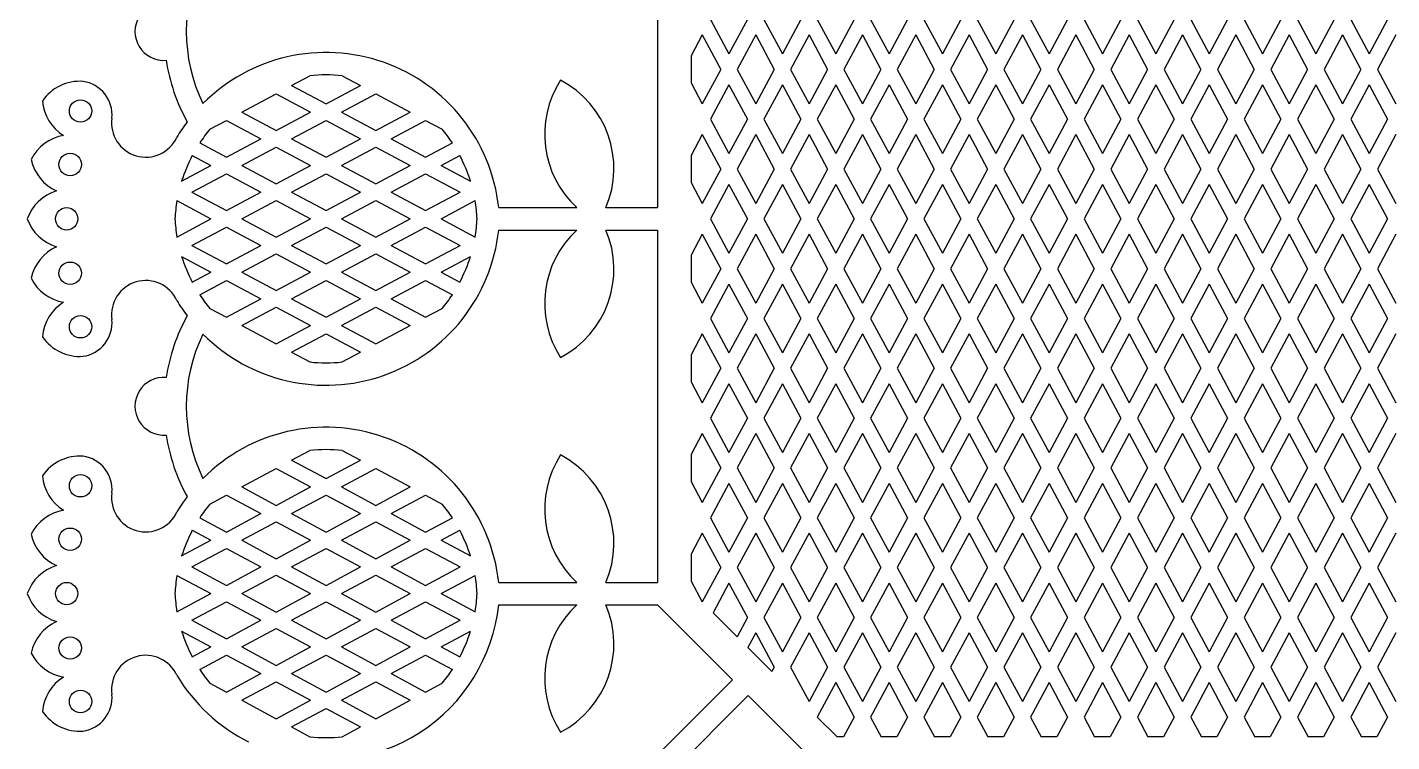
# Model space of a CAD drawing. Extents: x 130 to 830, y -237 to -14.
# Drawn here: x 129.9 to 251.7, y -171.9 to -108.1 of the extents above; entities that cross this region are included whole.
import ezdxf

# ---------------------------------------------------------------- set-up
doc = ezdxf.new("R2010")
doc.units = 0
doc.layers.get('0').update_dxf_attribs({"linetype": 'CONTINUOUS'})

msp = doc.modelspace()

# ---------------------------------------------------------------- linework, layer by layer
for p, q in [((186.13158, -92.775547), (186.13158, -124.241806)), ((190.872133, -107.44647), (192.516907, -110.518284)), ((194.16168, -107.44647), (192.516907, -110.518284)), ((195.636304, -107.44647), (197.281078, -110.518284)), ((198.925851, -107.44647), (197.281078, -110.518284)), ((200.400475, -107.44647), (202.045249, -110.518284)), ((203.690022, -107.44647), (202.045249, -110.518284)), ((205.164646, -107.44647), (206.80942, -110.518284)), ((208.454193, -107.44647), (206.80942, -110.518284)), ((209.928817, -107.44647), (211.573591, -110.518284)), ((213.218364, -107.44647), (211.573591, -110.518284)), ((214.692988, -107.44647), (216.337762, -110.518284)), ((217.982535, -107.44647), (216.337762, -110.518284)), ((219.457159, -107.44647), (221.101933, -110.518284)), ((222.746706, -107.44647), (221.101933, -110.518284)), ((224.22133, -107.44647), (225.866104, -110.518284)), ((227.510877, -107.44647), (225.866104, -110.518284)), ((228.985501, -107.44647), (230.630275, -110.518284)), ((232.275048, -107.44647), (230.630275, -110.518284)), ((233.749672, -107.44647), (235.394446, -110.518284)), ((237.039219, -107.44647), (235.394446, -110.518284)), ((238.513843, -107.44647), (240.158617, -110.518284)), ((241.80339, -107.44647), (240.158617, -110.518284)), ((243.278014, -107.44647), (244.922788, -110.518284)), ((246.567561, -107.44647), (244.922788, -110.518284)), ((248.042185, -107.44647), (249.686959, -110.518284)), ((251.331732, -107.44647), (249.686959, -110.518284)), ((190.134821, -108.82349), (189.13158, -110.697166)), ((190.134821, -108.82349), (191.779595, -111.895304)), ((194.898992, -108.82349), (193.254219, -111.895304)), ((194.898992, -108.82349), (196.543766, -111.895304)), ((199.663163, -108.82349), (198.01839, -111.895304)), ((199.663163, -108.82349), (201.307937, -111.895304)), ((204.427334, -108.82349), (202.782561, -111.895304)), ((204.427334, -108.82349), (206.072108, -111.895304)), ((209.191505, -108.82349), (207.546732, -111.895304)), ((209.191505, -108.82349), (210.836279, -111.895304)), ((213.955676, -108.82349), (212.310903, -111.895304)), ((213.955676, -108.82349), (215.60045, -111.895304)), ((218.719847, -108.82349), (217.075074, -111.895304)), ((218.719847, -108.82349), (220.364621, -111.895304)), ((223.484018, -108.82349), (221.839245, -111.895304)), ((223.484018, -108.82349), (225.128791, -111.895304)), ((228.248189, -108.82349), (226.603416, -111.895304)), ((228.248189, -108.82349), (229.892962, -111.895304)), ((233.01236, -108.82349), (231.367587, -111.895304)), ((233.01236, -108.82349), (234.657133, -111.895304)), ((237.776531, -108.82349), (236.131758, -111.895304)), ((237.776531, -108.82349), (239.421304, -111.895304)), ((242.540702, -108.82349), (240.895929, -111.895304)), ((242.540702, -108.82349), (244.185475, -111.895304)), ((247.304873, -108.82349), (245.6601, -111.895304)), ((247.304873, -108.82349), (248.949646, -111.895304)), ((252.069044, -108.82349), (250.424271, -111.895304)), ((189.13158, -110.697166), (189.13158, -113.093442)), ((191.779595, -111.895304), (190.134821, -114.967118)), ((193.254219, -111.895304), (194.898992, -114.967118)), ((196.543766, -111.895304), (194.898992, -114.967118)), ((198.01839, -111.895304), (199.663163, -114.967118)), ((201.307937, -111.895304), (199.663163, -114.967118)), ((202.782561, -111.895304), (204.427334, -114.967118)), ((206.072108, -111.895304), (204.427334, -114.967118)), ((207.546732, -111.895304), (209.191505, -114.967118)), ((210.836279, -111.895304), (209.191505, -114.967118)), ((212.310903, -111.895304), (213.955676, -114.967118)), ((215.60045, -111.895304), (213.955676, -114.967118)), ((217.075074, -111.895304), (218.719847, -114.967118)), ((220.364621, -111.895304), (218.719847, -114.967118)), ((221.839245, -111.895304), (223.484018, -114.967118)), ((225.128791, -111.895304), (223.484018, -114.967118)), ((226.603416, -111.895304), (228.248189, -114.967118)), ((229.892962, -111.895304), (228.248189, -114.967118)), ((231.367587, -111.895304), (233.01236, -114.967118)), ((234.657133, -111.895304), (233.01236, -114.967118)), ((236.131758, -111.895304), (237.776531, -114.967118)), ((239.421304, -111.895304), (237.776531, -114.967118)), ((240.895929, -111.895304), (242.540702, -114.967118)), ((244.185475, -111.895304), (242.540702, -114.967118)), ((245.6601, -111.895304), (247.304873, -114.967118)), ((248.949646, -111.895304), (247.304873, -114.967118)), ((250.424271, -111.895304), (252.069044, -114.967118)), ((153.458174, -113.331379), (155.081989, -112.461922)), ((157.977986, -112.461922), (159.601801, -113.331379)), ((189.13158, -113.093442), (190.134821, -114.967118)), ((192.516907, -113.272324), (190.872133, -116.344138)), ((192.516907, -113.272324), (194.16168, -116.344138)), ((197.281078, -113.272324), (195.636304, -116.344138)), ((197.281078, -113.272324), (198.925851, -116.344138)), ((202.045249, -113.272324), (200.400475, -116.344138)), ((202.045249, -113.272324), (203.690022, -116.344138)), ((206.80942, -113.272324), (205.164646, -116.344138)), ((206.80942, -113.272324), (208.454193, -116.344138)), ((211.573591, -113.272324), (209.928817, -116.344138)), ((211.573591, -113.272324), (213.218364, -116.344138)), ((216.337762, -113.272324), (214.692988, -116.344138)), ((216.337762, -113.272324), (217.982535, -116.344138)), ((221.101933, -113.272324), (219.457159, -116.344138)), ((221.101933, -113.272324), (222.746706, -116.344138)), ((225.866104, -113.272324), (224.22133, -116.344138)), ((225.866104, -113.272324), (227.510877, -116.344138)), ((230.630275, -113.272324), (228.985501, -116.344138)), ((230.630275, -113.272324), (232.275048, -116.344138)), ((235.394446, -113.272324), (233.749672, -116.344138)), ((235.394446, -113.272324), (237.039219, -116.344138)), ((240.158617, -113.272324), (238.513843, -116.344138)), ((240.158617, -113.272324), (241.80339, -116.344138)), ((244.922788, -113.272324), (243.278014, -116.344138)), ((244.922788, -113.272324), (246.567561, -116.344138)), ((249.686959, -113.272324), (248.042185, -116.344138)), ((249.686959, -113.272324), (251.331732, -116.344138)), ((149.00934, -115.713464), (152.081154, -114.068691)), ((152.081154, -114.068691), (155.152968, -115.713464)), ((153.458174, -113.331379), (156.529988, -114.976152)), ((156.529988, -114.976152), (159.601801, -113.331379)), ((157.907008, -115.713464), (160.978821, -114.068691)), ((160.978821, -114.068691), (164.050635, -115.713464)), ((149.00934, -115.713464), (152.081154, -117.358237)), ((152.081154, -117.358237), (155.152968, -115.713464)), ((157.907008, -115.713464), (160.978821, -117.358237)), ((160.978821, -117.358237), (164.050635, -115.713464)), ((146.156783, -117.240839), (147.63232, -116.450776)), ((147.63232, -116.450776), (150.704134, -118.09555)), ((153.458174, -118.09555), (156.529988, -116.450776)), ((156.529988, -116.450776), (159.601801, -118.09555)), ((162.355842, -118.09555), (165.427655, -116.450776)), ((165.427655, -116.450776), (166.903193, -117.240839)), ((190.872133, -116.344138), (192.516907, -119.415952)), ((194.16168, -116.344138), (192.516907, -119.415952)), ((195.636304, -116.344138), (197.281078, -119.415952)), ((198.925851, -116.344138), (197.281078, -119.415952)), ((200.400475, -116.344138), (202.045249, -119.415952)), ((203.690022, -116.344138), (202.045249, -119.415952)), ((205.164646, -116.344138), (206.80942, -119.415952)), ((208.454193, -116.344138), (206.80942, -119.415952)), ((209.928817, -116.344138), (211.573591, -119.415952)), ((213.218364, -116.344138), (211.573591, -119.415952)), ((214.692988, -116.344138), (216.337762, -119.415952)), ((217.982535, -116.344138), (216.337762, -119.415952)), ((219.457159, -116.344138), (221.101933, -119.415952)), ((222.746706, -116.344138), (221.101933, -119.415952)), ((224.22133, -116.344138), (225.866104, -119.415952)), ((227.510877, -116.344138), (225.866104, -119.415952)), ((228.985501, -116.344138), (230.630275, -119.415952)), ((232.275048, -116.344138), (230.630275, -119.415952)), ((233.749672, -116.344138), (235.394446, -119.415952)), ((237.039219, -116.344138), (235.394446, -119.415952)), ((238.513843, -116.344138), (240.158617, -119.415952)), ((241.80339, -116.344138), (240.158617, -119.415952)), ((243.278014, -116.344138), (244.922788, -119.415952)), ((246.567561, -116.344138), (244.922788, -119.415952)), ((248.042185, -116.344138), (249.686959, -119.415952)), ((251.331732, -116.344138), (249.686959, -119.415952)), ((147.63232, -119.740323), (150.704134, -118.09555)), ((153.458174, -118.09555), (156.529988, -119.740323)), ((156.529988, -119.740323), (159.601801, -118.09555)), ((162.355842, -118.09555), (165.427655, -119.740323)), ((190.134821, -117.721158), (189.13158, -119.594834)), ((190.134821, -117.721158), (191.779595, -120.792972)), ((194.898992, -117.721158), (193.254219, -120.792972)), ((194.898992, -117.721158), (196.543766, -120.792972)), ((199.663163, -117.721158), (198.01839, -120.792972)), ((199.663163, -117.721158), (201.307937, -120.792972)), ((204.427334, -117.721158), (202.782561, -120.792972)), ((204.427334, -117.721158), (206.072108, -120.792972)), ((209.191505, -117.721158), (207.546732, -120.792972)), ((209.191505, -117.721158), (210.836279, -120.792972)), ((213.955676, -117.721158), (212.310903, -120.792972)), ((213.955676, -117.721158), (215.60045, -120.792972)), ((218.719847, -117.721158), (217.075074, -120.792972)), ((218.719847, -117.721158), (220.364621, -120.792972)), ((223.484018, -117.721158), (221.839245, -120.792972)), ((223.484018, -117.721158), (225.128791, -120.792972)), ((228.248189, -117.721158), (226.603416, -120.792972)), ((228.248189, -117.721158), (229.892962, -120.792972)), ((233.01236, -117.721158), (231.367587, -120.792972)), ((233.01236, -117.721158), (234.657133, -120.792972)), ((237.776531, -117.721158), (236.131758, -120.792972)), ((237.776531, -117.721158), (239.421304, -120.792972)), ((242.540702, -117.721158), (240.895929, -120.792972)), ((242.540702, -117.721158), (244.185475, -120.792972)), ((247.304873, -117.721158), (245.6601, -120.792972)), ((247.304873, -117.721158), (248.949646, -120.792972)), ((252.069044, -117.721158), (250.424271, -120.792972)), ((145.248721, -118.464048), (147.63232, -119.740323)), ((149.00934, -120.477635), (152.081154, -118.832862)), ((152.081154, -118.832862), (155.152968, -120.477635)), ((157.907008, -120.477635), (160.978821, -118.832862)), ((160.978821, -118.832862), (164.050635, -120.477635)), ((165.427655, -119.740323), (167.811254, -118.464048)), ((143.632342, -121.882073), (146.2553, -120.477635)), ((144.586477, -119.58408), (146.2553, -120.477635)), ((149.00934, -120.477635), (152.081154, -122.122408)), ((152.081154, -122.122408), (155.152968, -120.477635)), ((157.907008, -120.477635), (160.978821, -122.122408)), ((160.978821, -122.122408), (164.050635, -120.477635)), ((166.804675, -120.477635), (168.473498, -119.58408)), ((166.804675, -120.477635), (169.427633, -121.882073)), ((189.13158, -119.594834), (189.13158, -121.99111)), ((144.560506, -122.859721), (147.63232, -121.214947)), ((147.63232, -121.214947), (150.704134, -122.859721)), ((153.458174, -122.859721), (156.529988, -121.214947)), ((156.529988, -121.214947), (159.601801, -122.859721)), ((162.355842, -122.859721), (165.427655, -121.214947)), ((165.427655, -121.214947), (168.499469, -122.859721)), ((191.779595, -120.792972), (190.134821, -123.864786)), ((193.254219, -120.792972), (194.898992, -123.864786)), ((196.543766, -120.792972), (194.898992, -123.864786)), ((198.01839, -120.792972), (199.663163, -123.864786)), ((201.307937, -120.792972), (199.663163, -123.864786)), ((202.782561, -120.792972), (204.427334, -123.864786)), ((206.072108, -120.792972), (204.427334, -123.864786)), ((207.546732, -120.792972), (209.191505, -123.864786)), ((210.836279, -120.792972), (209.191505, -123.864786)), ((212.310903, -120.792972), (213.955676, -123.864786)), ((215.60045, -120.792972), (213.955676, -123.864786)), ((217.075074, -120.792972), (218.719847, -123.864786)), ((220.364621, -120.792972), (218.719847, -123.864786)), ((221.839245, -120.792972), (223.484018, -123.864786)), ((225.128791, -120.792972), (223.484018, -123.864786)), ((226.603416, -120.792972), (228.248189, -123.864786)), ((229.892962, -120.792972), (228.248189, -123.864786)), ((231.367587, -120.792972), (233.01236, -123.864786)), ((234.657133, -120.792972), (233.01236, -123.864786)), ((236.131758, -120.792972), (237.776531, -123.864786)), ((239.421304, -120.792972), (237.776531, -123.864786)), ((240.895929, -120.792972), (242.540702, -123.864786)), ((244.185475, -120.792972), (242.540702, -123.864786)), ((245.6601, -120.792972), (247.304873, -123.864786)), ((248.949646, -120.792972), (247.304873, -123.864786)), ((250.424271, -120.792972), (252.069044, -123.864786)), ((144.560506, -122.859721), (147.63232, -124.504494)), ((147.63232, -124.504494), (150.704134, -122.859721)), ((153.458174, -122.859721), (156.529988, -124.504494)), ((156.529988, -124.504494), (159.601801, -122.859721)), ((162.355842, -122.859721), (165.427655, -124.504494)), ((165.427655, -124.504494), (168.499469, -122.859721)), ((189.13158, -121.99111), (190.134821, -123.864786)), ((192.516907, -122.169992), (190.872133, -125.241806)), ((192.516907, -122.169992), (194.16168, -125.241806)), ((197.281078, -122.169992), (195.636304, -125.241806)), ((197.281078, -122.169992), (198.925851, -125.241806)), ((202.045249, -122.169992), (200.400475, -125.241806)), ((202.045249, -122.169992), (203.690022, -125.241806)), ((206.80942, -122.169992), (205.164646, -125.241806)), ((206.80942, -122.169992), (208.454193, -125.241806)), ((211.573591, -122.169992), (209.928817, -125.241806)), ((211.573591, -122.169992), (213.218364, -125.241806)), ((216.337762, -122.169992), (214.692988, -125.241806)), ((216.337762, -122.169992), (217.982535, -125.241806)), ((221.101933, -122.169992), (219.457159, -125.241806)), ((221.101933, -122.169992), (222.746706, -125.241806)), ((225.866104, -122.169992), (224.22133, -125.241806)), ((225.866104, -122.169992), (227.510877, -125.241806)), ((230.630275, -122.169992), (228.985501, -125.241806)), ((230.630275, -122.169992), (232.275048, -125.241806)), ((235.394446, -122.169992), (233.749672, -125.241806)), ((235.394446, -122.169992), (237.039219, -125.241806)), ((240.158617, -122.169992), (238.513843, -125.241806)), ((240.158617, -122.169992), (241.80339, -125.241806)), ((244.922788, -122.169992), (243.278014, -125.241806)), ((244.922788, -122.169992), (246.567561, -125.241806)), ((249.686959, -122.169992), (248.042185, -125.241806)), ((249.686959, -122.169992), (251.331732, -125.241806)), ((143.216935, -123.614943), (146.2553, -125.241806)), ((149.00934, -125.241806), (152.081154, -123.597033)), ((152.081154, -123.597033), (155.152968, -125.241806)), ((157.907008, -125.241806), (160.978821, -123.597033)), ((160.978821, -123.597033), (164.050635, -125.241806)), ((166.804675, -125.241806), (169.84304, -123.614943)), ((171.948196, -124.241806), (178.921825, -124.241806)), ((181.52603, -124.241806), (186.13158, -124.241806)), ((143.216935, -126.868669), (146.2553, -125.241806)), ((149.00934, -125.241806), (152.081154, -126.886579)), ((152.081154, -126.886579), (155.152968, -125.241806)), ((157.907008, -125.241806), (160.978821, -126.886579)), ((160.978821, -126.886579), (164.050635, -125.241806)), ((166.804675, -125.241806), (169.84304, -126.868669)), ((190.872133, -125.241806), (192.516907, -128.31362)), ((194.16168, -125.241806), (192.516907, -128.31362)), ((195.636304, -125.241806), (197.281078, -128.31362)), ((198.925851, -125.241806), (197.281078, -128.31362)), ((200.400475, -125.241806), (202.045249, -128.31362)), ((203.690022, -125.241806), (202.045249, -128.31362)), ((205.164646, -125.241806), (206.80942, -128.31362)), ((208.454193, -125.241806), (206.80942, -128.31362)), ((209.928817, -125.241806), (211.573591, -128.31362)), ((213.218364, -125.241806), (211.573591, -128.31362)), ((214.692988, -125.241806), (216.337762, -128.31362)), ((217.982535, -125.241806), (216.337762, -128.31362)), ((219.457159, -125.241806), (221.101933, -128.31362)), ((222.746706, -125.241806), (221.101933, -128.31362)), ((224.22133, -125.241806), (225.866104, -128.31362)), ((227.510877, -125.241806), (225.866104, -128.31362)), ((228.985501, -125.241806), (230.630275, -128.31362)), ((232.275048, -125.241806), (230.630275, -128.31362)), ((233.749672, -125.241806), (235.394446, -128.31362)), ((237.039219, -125.241806), (235.394446, -128.31362)), ((238.513843, -125.241806), (240.158617, -128.31362)), ((241.80339, -125.241806), (240.158617, -128.31362)), ((243.278014, -125.241806), (244.922788, -128.31362)), ((246.567561, -125.241806), (244.922788, -128.31362)), ((248.042185, -125.241806), (249.686959, -128.31362)), ((251.331732, -125.241806), (249.686959, -128.31362)), ((144.560506, -127.623892), (147.63232, -125.979118)), ((147.63232, -125.979118), (150.704134, -127.623892)), ((153.458174, -127.623892), (156.529988, -125.979118)), ((156.529988, -125.979118), (159.601801, -127.623892)), ((162.355842, -127.623892), (165.427655, -125.979118)), ((165.427655, -125.979118), (168.499469, -127.623892)), ((171.948196, -126.241806), (178.921825, -126.241806)), ((181.52603, -126.241806), (186.13158, -126.241806)), ((186.13158, -126.241806), (186.13158, -157.708066)), ((190.134821, -126.618826), (189.13158, -128.492502)), ((190.134821, -126.618826), (191.779595, -129.69064)), ((194.898992, -126.618826), (193.254219, -129.69064)), ((194.898992, -126.618826), (196.543766, -129.69064)), ((199.663163, -126.618826), (198.01839, -129.69064)), ((199.663163, -126.618826), (201.307937, -129.69064)), ((204.427334, -126.618826), (202.782561, -129.69064)), ((204.427334, -126.618826), (206.072108, -129.69064)), ((209.191505, -126.618826), (207.546732, -129.69064)), ((209.191505, -126.618826), (210.836279, -129.69064)), ((213.955676, -126.618826), (212.310903, -129.69064)), ((213.955676, -126.618826), (215.60045, -129.69064)), ((218.719847, -126.618826), (217.075074, -129.69064)), ((218.719847, -126.618826), (220.364621, -129.69064)), ((223.484018, -126.618826), (221.839245, -129.69064)), ((223.484018, -126.618826), (225.128791, -129.69064)), ((228.248189, -126.618826), (226.603416, -129.69064)), ((228.248189, -126.618826), (229.892962, -129.69064)), ((233.01236, -126.618826), (231.367587, -129.69064)), ((233.01236, -126.618826), (234.657133, -129.69064)), ((237.776531, -126.618826), (236.131758, -129.69064)), ((237.776531, -126.618826), (239.421304, -129.69064)), ((242.540702, -126.618826), (240.895929, -129.69064)), ((242.540702, -126.618826), (244.185475, -129.69064)), ((247.304873, -126.618826), (245.6601, -129.69064)), ((247.304873, -126.618826), (248.949646, -129.69064)), ((252.069044, -126.618826), (250.424271, -129.69064)), ((144.560506, -127.623892), (147.63232, -129.268665)), ((147.63232, -129.268665), (150.704134, -127.623892)), ((153.458174, -127.623892), (156.529988, -129.268665)), ((156.529988, -129.268665), (159.601801, -127.623892)), ((162.355842, -127.623892), (165.427655, -129.268665)), ((165.427655, -129.268665), (168.499469, -127.623892)), ((143.632342, -128.60154), (146.2553, -130.005977)), ((149.00934, -130.005977), (152.081154, -128.361204)), ((152.081154, -128.361204), (155.152968, -130.005977)), ((157.907008, -130.005977), (160.978821, -128.361204)), ((160.978821, -128.361204), (164.050635, -130.005977)), ((166.804675, -130.005977), (169.427633, -128.60154)), ((189.13158, -128.492502), (189.13158, -130.888778)), ((144.586477, -130.899532), (146.2553, -130.005977)), ((149.00934, -130.005977), (152.081154, -131.65075)), ((152.081154, -131.65075), (155.152968, -130.005977)), ((157.907008, -130.005977), (160.978821, -131.65075)), ((160.978821, -131.65075), (164.050635, -130.005977)), ((166.804675, -130.005977), (168.473498, -130.899532)), ((191.779595, -129.69064), (190.134821, -132.762454)), ((193.254219, -129.69064), (194.898992, -132.762454)), ((196.543766, -129.69064), (194.898992, -132.762454)), ((198.01839, -129.69064), (199.663163, -132.762454)), ((201.307937, -129.69064), (199.663163, -132.762454)), ((202.782561, -129.69064), (204.427334, -132.762454)), ((206.072108, -129.69064), (204.427334, -132.762454)), ((207.546732, -129.69064), (209.191505, -132.762454)), ((210.836279, -129.69064), (209.191505, -132.762454)), ((212.310903, -129.69064), (213.955676, -132.762454)), ((215.60045, -129.69064), (213.955676, -132.762454)), ((217.075074, -129.69064), (218.719847, -132.762454)), ((220.364621, -129.69064), (218.719847, -132.762454)), ((221.839245, -129.69064), (223.484018, -132.762454)), ((225.128791, -129.69064), (223.484018, -132.762454)), ((226.603416, -129.69064), (228.248189, -132.762454)), ((229.892962, -129.69064), (228.248189, -132.762454)), ((231.367587, -129.69064), (233.01236, -132.762454)), ((234.657133, -129.69064), (233.01236, -132.762454)), ((236.131758, -129.69064), (237.776531, -132.762454)), ((239.421304, -129.69064), (237.776531, -132.762454)), ((240.895929, -129.69064), (242.540702, -132.762454)), ((244.185475, -129.69064), (242.540702, -132.762454)), ((245.6601, -129.69064), (247.304873, -132.762454)), ((248.949646, -129.69064), (247.304873, -132.762454)), ((250.424271, -129.69064), (252.069044, -132.762454)), ((145.248721, -132.019564), (147.63232, -130.743289)), ((147.63232, -130.743289), (150.704134, -132.388063)), ((153.458174, -132.388063), (156.529988, -130.743289)), ((156.529988, -130.743289), (159.601801, -132.388063)), ((162.355842, -132.388063), (165.427655, -130.743289)), ((165.427655, -130.743289), (167.811254, -132.019564)), ((189.13158, -130.888778), (190.134821, -132.762454)), ((192.516907, -131.06766), (190.872133, -134.139474)), ((192.516907, -131.06766), (194.16168, -134.139474)), ((197.281078, -131.06766), (195.636304, -134.139474)), ((197.281078, -131.06766), (198.925851, -134.139474)), ((202.045249, -131.06766), (200.400475, -134.139474)), ((202.045249, -131.06766), (203.690022, -134.139474)), ((206.80942, -131.06766), (205.164646, -134.139474)), ((206.80942, -131.06766), (208.454193, -134.139474)), ((211.573591, -131.06766), (209.928817, -134.139474)), ((211.573591, -131.06766), (213.218364, -134.139474)), ((216.337762, -131.06766), (214.692988, -134.139474)), ((216.337762, -131.06766), (217.982535, -134.139474)), ((221.101933, -131.06766), (219.457159, -134.139474)), ((221.101933, -131.06766), (222.746706, -134.139474)), ((225.866104, -131.06766), (224.22133, -134.139474)), ((225.866104, -131.06766), (227.510877, -134.139474)), ((230.630275, -131.06766), (228.985501, -134.139474)), ((230.630275, -131.06766), (232.275048, -134.139474)), ((235.394446, -131.06766), (233.749672, -134.139474)), ((235.394446, -131.06766), (237.039219, -134.139474)), ((240.158617, -131.06766), (238.513843, -134.139474)), ((240.158617, -131.06766), (241.80339, -134.139474)), ((244.922788, -131.06766), (243.278014, -134.139474)), ((244.922788, -131.06766), (246.567561, -134.139474)), ((249.686959, -131.06766), (248.042185, -134.139474)), ((249.686959, -131.06766), (251.331732, -134.139474)), ((147.63232, -134.032836), (150.704134, -132.388063)), ((153.458174, -132.388063), (156.529988, -134.032836)), ((156.529988, -134.032836), (159.601801, -132.388063)), ((162.355842, -132.388063), (165.427655, -134.032836)), ((146.156783, -133.242774), (147.63232, -134.032836)), ((149.00934, -134.770148), (152.081154, -133.125375)), ((152.081154, -133.125375), (155.152968, -134.770148)), ((157.907008, -134.770148), (160.978821, -133.125375)), ((160.978821, -133.125375), (164.050635, -134.770148)), ((165.427655, -134.032836), (166.903193, -133.242774)), ((149.00934, -134.770148), (152.081154, -136.414921)), ((152.081154, -136.414921), (155.152968, -134.770148)), ((157.907008, -134.770148), (160.978821, -136.414921)), ((160.978821, -136.414921), (164.050635, -134.770148)), ((190.872133, -134.139474), (192.516907, -137.211288)), ((194.16168, -134.139474), (192.516907, -137.211288)), ((195.636304, -134.139474), (197.281078, -137.211288)), ((198.925851, -134.139474), (197.281078, -137.211288)), ((200.400475, -134.139474), (202.045249, -137.211288)), ((203.690022, -134.139474), (202.045249, -137.211288)), ((205.164646, -134.139474), (206.80942, -137.211288)), ((208.454193, -134.139474), (206.80942, -137.211288)), ((209.928817, -134.139474), (211.573591, -137.211288)), ((213.218364, -134.139474), (211.573591, -137.211288)), ((214.692988, -134.139474), (216.337762, -137.211288)), ((217.982535, -134.139474), (216.337762, -137.211288)), ((219.457159, -134.139474), (221.101933, -137.211288)), ((222.746706, -134.139474), (221.101933, -137.211288)), ((224.22133, -134.139474), (225.866104, -137.211288)), ((227.510877, -134.139474), (225.866104, -137.211288)), ((228.985501, -134.139474), (230.630275, -137.211288)), ((232.275048, -134.139474), (230.630275, -137.211288)), ((233.749672, -134.139474), (235.394446, -137.211288)), ((237.039219, -134.139474), (235.394446, -137.211288)), ((238.513843, -134.139474), (240.158617, -137.211288)), ((241.80339, -134.139474), (240.158617, -137.211288)), ((243.278014, -134.139474), (244.922788, -137.211288)), ((246.567561, -134.139474), (244.922788, -137.211288)), ((248.042185, -134.139474), (249.686959, -137.211288)), ((251.331732, -134.139474), (249.686959, -137.211288)), ((153.458174, -137.152234), (156.529988, -135.50746)), ((156.529988, -135.50746), (159.601801, -137.152234)), ((190.134821, -135.516494), (189.13158, -137.39017)), ((190.134821, -135.516494), (191.779595, -138.588308)), ((194.898992, -135.516494), (193.254219, -138.588308)), ((194.898992, -135.516494), (196.543766, -138.588308)), ((199.663163, -135.516494), (198.01839, -138.588308)), ((199.663163, -135.516494), (201.307937, -138.588308)), ((204.427334, -135.516494), (202.782561, -138.588308)), ((204.427334, -135.516494), (206.072108, -138.588308)), ((209.191505, -135.516494), (207.546732, -138.588308)), ((209.191505, -135.516494), (210.836279, -138.588308)), ((213.955676, -135.516494), (212.310903, -138.588308)), ((213.955676, -135.516494), (215.60045, -138.588308)), ((218.719847, -135.516494), (217.075074, -138.588308)), ((218.719847, -135.516494), (220.364621, -138.588308)), ((223.484018, -135.516494), (221.839245, -138.588308)), ((223.484018, -135.516494), (225.128791, -138.588308)), ((228.248189, -135.516494), (226.603416, -138.588308)), ((228.248189, -135.516494), (229.892962, -138.588308)), ((233.01236, -135.516494), (231.367587, -138.588308)), ((233.01236, -135.516494), (234.657133, -138.588308)), ((237.776531, -135.516494), (236.131758, -138.588308)), ((237.776531, -135.516494), (239.421304, -138.588308)), ((242.540702, -135.516494), (240.895929, -138.588308)), ((242.540702, -135.516494), (244.185475, -138.588308)), ((247.304873, -135.516494), (245.6601, -138.588308)), ((247.304873, -135.516494), (248.949646, -138.588308)), ((252.069044, -135.516494), (250.424271, -138.588308)), ((153.458174, -137.152234), (155.081989, -138.02169)), ((157.977986, -138.02169), (159.601801, -137.152234)), ((189.13158, -137.39017), (189.13158, -139.786446)), ((191.779595, -138.588308), (190.134821, -141.660122)), ((193.254219, -138.588308), (194.898992, -141.660122)), ((196.543766, -138.588308), (194.898992, -141.660122)), ((198.01839, -138.588308), (199.663163, -141.660122)), ((201.307937, -138.588308), (199.663163, -141.660122)), ((202.782561, -138.588308), (204.427334, -141.660122)), ((206.072108, -138.588308), (204.427334, -141.660122)), ((207.546732, -138.588308), (209.191505, -141.660122)), ((210.836279, -138.588308), (209.191505, -141.660122)), ((212.310903, -138.588308), (213.955676, -141.660122)), ((215.60045, -138.588308), (213.955676, -141.660122)), ((217.075074, -138.588308), (218.719847, -141.660122)), ((220.364621, -138.588308), (218.719847, -141.660122)), ((221.839245, -138.588308), (223.484018, -141.660122)), ((225.128791, -138.588308), (223.484018, -141.660122)), ((226.603416, -138.588308), (228.248189, -141.660122)), ((229.892962, -138.588308), (228.248189, -141.660122)), ((231.367587, -138.588308), (233.01236, -141.660122)), ((234.657133, -138.588308), (233.01236, -141.660122)), ((236.131758, -138.588308), (237.776531, -141.660122)), ((239.421304, -138.588308), (237.776531, -141.660122)), ((240.895929, -138.588308), (242.540702, -141.660122)), ((244.185475, -138.588308), (242.540702, -141.660122)), ((245.6601, -138.588308), (247.304873, -141.660122)), ((248.949646, -138.588308), (247.304873, -141.660122)), ((250.424271, -138.588308), (252.069044, -141.660122)), ((189.13158, -139.786446), (190.134821, -141.660122)), ((192.516907, -139.965328), (190.872133, -143.037142)), ((192.516907, -139.965328), (194.16168, -143.037142)), ((197.281078, -139.965328), (195.636304, -143.037142)), ((197.281078, -139.965328), (198.925851, -143.037142)), ((202.045249, -139.965328), (200.400475, -143.037142)), ((202.045249, -139.965328), (203.690022, -143.037142)), ((206.80942, -139.965328), (205.164646, -143.037142)), ((206.80942, -139.965328), (208.454193, -143.037142)), ((211.573591, -139.965328), (209.928817, -143.037142)), ((211.573591, -139.965328), (213.218364, -143.037142)), ((216.337762, -139.965328), (214.692988, -143.037142)), ((216.337762, -139.965328), (217.982535, -143.037142)), ((221.101933, -139.965328), (219.457159, -143.037142)), ((221.101933, -139.965328), (222.746706, -143.037142)), ((225.866104, -139.965328), (224.22133, -143.037142)), ((225.866104, -139.965328), (227.510877, -143.037142)), ((230.630275, -139.965328), (228.985501, -143.037142)), ((230.630275, -139.965328), (232.275048, -143.037142)), ((235.394446, -139.965328), (233.749672, -143.037142)), ((235.394446, -139.965328), (237.039219, -143.037142)), ((240.158617, -139.965328), (238.513843, -143.037142)), ((240.158617, -139.965328), (241.80339, -143.037142)), ((244.922788, -139.965328), (243.278014, -143.037142)), ((244.922788, -139.965328), (246.567561, -143.037142)), ((249.686959, -139.965328), (248.042185, -143.037142)), ((249.686959, -139.965328), (251.331732, -143.037142)), ((190.872133, -143.037142), (192.516907, -146.108956)), ((194.16168, -143.037142), (192.516907, -146.108956)), ((195.636304, -143.037142), (197.281078, -146.108956)), ((198.925851, -143.037142), (197.281078, -146.108956)), ((200.400475, -143.037142), (202.045249, -146.108956)), ((203.690022, -143.037142), (202.045249, -146.108956)), ((205.164646, -143.037142), (206.80942, -146.108956)), ((208.454193, -143.037142), (206.80942, -146.108956)), ((209.928817, -143.037142), (211.573591, -146.108956)), ((213.218364, -143.037142), (211.573591, -146.108956)), ((214.692988, -143.037142), (216.337762, -146.108956)), ((217.982535, -143.037142), (216.337762, -146.108956)), ((219.457159, -143.037142), (221.101933, -146.108956)), ((222.746706, -143.037142), (221.101933, -146.108956)), ((224.22133, -143.037142), (225.866104, -146.108956)), ((227.510877, -143.037142), (225.866104, -146.108956)), ((228.985501, -143.037142), (230.630275, -146.108956)), ((232.275048, -143.037142), (230.630275, -146.108956)), ((233.749672, -143.037142), (235.394446, -146.108956)), ((237.039219, -143.037142), (235.394446, -146.108956)), ((238.513843, -143.037142), (240.158617, -146.108956)), ((241.80339, -143.037142), (240.158617, -146.108956)), ((243.278014, -143.037142), (244.922788, -146.108956)), ((246.567561, -143.037142), (244.922788, -146.108956)), ((248.042185, -143.037142), (249.686959, -146.108956)), ((251.331732, -143.037142), (249.686959, -146.108956)), ((190.134821, -144.414162), (189.13158, -146.287838)), ((190.134821, -144.414162), (191.779595, -147.485976)), ((194.898992, -144.414162), (193.254219, -147.485976)), ((194.898992, -144.414162), (196.543766, -147.485976)), ((199.663163, -144.414162), (198.01839, -147.485976)), ((199.663163, -144.414162), (201.307937, -147.485976)), ((204.427334, -144.414162), (202.782561, -147.485976)), ((204.427334, -144.414162), (206.072108, -147.485976)), ((209.191505, -144.414162), (207.546732, -147.485976)), ((209.191505, -144.414162), (210.836279, -147.485976)), ((213.955676, -144.414162), (212.310903, -147.485976)), ((213.955676, -144.414162), (215.60045, -147.485976)), ((218.719847, -144.414162), (217.075074, -147.485976)), ((218.719847, -144.414162), (220.364621, -147.485976)), ((223.484018, -144.414162), (221.839245, -147.485976)), ((223.484018, -144.414162), (225.128791, -147.485976)), ((228.248189, -144.414162), (226.603416, -147.485976)), ((228.248189, -144.414162), (229.892962, -147.485976)), ((233.01236, -144.414162), (231.367587, -147.485976)), ((233.01236, -144.414162), (234.657133, -147.485976)), ((237.776531, -144.414162), (236.131758, -147.485976)), ((237.776531, -144.414162), (239.421304, -147.485976)), ((242.540702, -144.414162), (240.895929, -147.485976)), ((242.540702, -144.414162), (244.185475, -147.485976)), ((247.304873, -144.414162), (245.6601, -147.485976)), ((247.304873, -144.414162), (248.949646, -147.485976)), ((252.069044, -144.414162), (250.424271, -147.485976)), ((153.458174, -146.797638), (155.081989, -145.928182)), ((157.977986, -145.928182), (159.601801, -146.797638)), ((153.458174, -146.797638), (156.529988, -148.442411)), ((156.529988, -148.442411), (159.601801, -146.797638)), ((189.13158, -146.287838), (189.13158, -148.684114)), ((149.00934, -149.179724), (152.081154, -147.53495)), ((152.081154, -147.53495), (155.152968, -149.179724)), ((157.907008, -149.179724), (160.978821, -147.53495)), ((160.978821, -147.53495), (164.050635, -149.179724)), ((191.779595, -147.485976), (190.134821, -150.55779)), ((193.254219, -147.485976), (194.898992, -150.55779)), ((196.543766, -147.485976), (194.898992, -150.55779)), ((198.01839, -147.485976), (199.663163, -150.55779)), ((201.307937, -147.485976), (199.663163, -150.55779)), ((202.782561, -147.485976), (204.427334, -150.55779)), ((206.072108, -147.485976), (204.427334, -150.55779)), ((207.546732, -147.485976), (209.191505, -150.55779)), ((210.836279, -147.485976), (209.191505, -150.55779)), ((212.310903, -147.485976), (213.955676, -150.55779)), ((215.60045, -147.485976), (213.955676, -150.55779)), ((217.075074, -147.485976), (218.719847, -150.55779)), ((220.364621, -147.485976), (218.719847, -150.55779)), ((221.839245, -147.485976), (223.484018, -150.55779)), ((225.128791, -147.485976), (223.484018, -150.55779)), ((226.603416, -147.485976), (228.248189, -150.55779)), ((229.892962, -147.485976), (228.248189, -150.55779)), ((231.367587, -147.485976), (233.01236, -150.55779)), ((234.657133, -147.485976), (233.01236, -150.55779)), ((236.131758, -147.485976), (237.776531, -150.55779)), ((239.421304, -147.485976), (237.776531, -150.55779)), ((240.895929, -147.485976), (242.540702, -150.55779)), ((244.185475, -147.485976), (242.540702, -150.55779)), ((245.6601, -147.485976), (247.304873, -150.55779)), ((248.949646, -147.485976), (247.304873, -150.55779)), ((250.424271, -147.485976), (252.069044, -150.55779)), ((149.00934, -149.179724), (152.081154, -150.824497)), ((152.081154, -150.824497), (155.152968, -149.179724)), ((157.907008, -149.179724), (160.978821, -150.824497)), ((160.978821, -150.824497), (164.050635, -149.179724)), ((189.13158, -148.684114), (190.134821, -150.55779)), ((192.516907, -148.862996), (190.872133, -151.93481)), ((192.516907, -148.862996), (194.16168, -151.93481)), ((197.281078, -148.862996), (195.636304, -151.93481)), ((197.281078, -148.862996), (198.925851, -151.93481)), ((202.045249, -148.862996), (200.400475, -151.93481)), ((202.045249, -148.862996), (203.690022, -151.93481)), ((206.80942, -148.862996), (205.164646, -151.93481)), ((206.80942, -148.862996), (208.454193, -151.93481)), ((211.573591, -148.862996), (209.928817, -151.93481)), ((211.573591, -148.862996), (213.218364, -151.93481)), ((216.337762, -148.862996), (214.692988, -151.93481)), ((216.337762, -148.862996), (217.982535, -151.93481)), ((221.101933, -148.862996), (219.457159, -151.93481)), ((221.101933, -148.862996), (222.746706, -151.93481)), ((225.866104, -148.862996), (224.22133, -151.93481)), ((225.866104, -148.862996), (227.510877, -151.93481)), ((230.630275, -148.862996), (228.985501, -151.93481)), ((230.630275, -148.862996), (232.275048, -151.93481)), ((235.394446, -148.862996), (233.749672, -151.93481)), ((235.394446, -148.862996), (237.039219, -151.93481)), ((240.158617, -148.862996), (238.513843, -151.93481)), ((240.158617, -148.862996), (241.80339, -151.93481)), ((244.922788, -148.862996), (243.278014, -151.93481)), ((244.922788, -148.862996), (246.567561, -151.93481)), ((249.686959, -148.862996), (248.042185, -151.93481)), ((249.686959, -148.862996), (251.331732, -151.93481)), ((146.156783, -150.707098), (147.63232, -149.917036)), ((147.63232, -149.917036), (150.704134, -151.561809)), ((153.458174, -151.561809), (156.529988, -149.917036)), ((156.529988, -149.917036), (159.601801, -151.561809)), ((162.355842, -151.561809), (165.427655, -149.917036)), ((165.427655, -149.917036), (166.903193, -150.707098)), ((145.248721, -151.930307), (147.63232, -153.206582)), ((147.63232, -153.206582), (150.704134, -151.561809)), ((149.00934, -153.943895), (152.081154, -152.299121)), ((152.081154, -152.299121), (155.152968, -153.943895)), ((153.458174, -151.561809), (156.529988, -153.206582)), ((156.529988, -153.206582), (159.601801, -151.561809)), ((157.907008, -153.943895), (160.978821, -152.299121)), ((160.978821, -152.299121), (164.050635, -153.943895)), ((162.355842, -151.561809), (165.427655, -153.206582)), ((165.427655, -153.206582), (167.811254, -151.930307)), ((190.872133, -151.93481), (192.516907, -155.006624)), ((194.16168, -151.93481), (192.516907, -155.006624)), ((195.636304, -151.93481), (197.281078, -155.006624)), ((198.925851, -151.93481), (197.281078, -155.006624)), ((200.400475, -151.93481), (202.045249, -155.006624)), ((203.690022, -151.93481), (202.045249, -155.006624)), ((205.164646, -151.93481), (206.80942, -155.006624)), ((208.454193, -151.93481), (206.80942, -155.006624)), ((209.928817, -151.93481), (211.573591, -155.006624)), ((213.218364, -151.93481), (211.573591, -155.006624)), ((214.692988, -151.93481), (216.337762, -155.006624)), ((217.982535, -151.93481), (216.337762, -155.006624)), ((219.457159, -151.93481), (221.101933, -155.006624)), ((222.746706, -151.93481), (221.101933, -155.006624)), ((224.22133, -151.93481), (225.866104, -155.006624)), ((227.510877, -151.93481), (225.866104, -155.006624)), ((228.985501, -151.93481), (230.630275, -155.006624)), ((232.275048, -151.93481), (230.630275, -155.006624)), ((233.749672, -151.93481), (235.394446, -155.006624)), ((237.039219, -151.93481), (235.394446, -155.006624)), ((238.513843, -151.93481), (240.158617, -155.006624)), ((241.80339, -151.93481), (240.158617, -155.006624)), ((243.278014, -151.93481), (244.922788, -155.006624)), ((246.567561, -151.93481), (244.922788, -155.006624)), ((248.042185, -151.93481), (249.686959, -155.006624)), ((251.331732, -151.93481), (249.686959, -155.006624)), ((144.586477, -153.05034), (146.2553, -153.943895)), ((166.804675, -153.943895), (168.473498, -153.05034)), ((190.134821, -153.31183), (189.13158, -155.185506)), ((190.134821, -153.31183), (191.779595, -156.383644)), ((194.898992, -153.31183), (193.254219, -156.383644)), ((194.898992, -153.31183), (196.543766, -156.383644)), ((199.663163, -153.31183), (198.01839, -156.383644)), ((199.663163, -153.31183), (201.307937, -156.383644)), ((204.427334, -153.31183), (202.782561, -156.383644)), ((204.427334, -153.31183), (206.072108, -156.383644)), ((209.191505, -153.31183), (207.546732, -156.383644)), ((209.191505, -153.31183), (210.836279, -156.383644)), ((213.955676, -153.31183), (212.310903, -156.383644)), ((213.955676, -153.31183), (215.60045, -156.383644)), ((218.719847, -153.31183), (217.075074, -156.383644)), ((218.719847, -153.31183), (220.364621, -156.383644)), ((223.484018, -153.31183), (221.839245, -156.383644)), ((223.484018, -153.31183), (225.128791, -156.383644)), ((228.248189, -153.31183), (226.603416, -156.383644)), ((228.248189, -153.31183), (229.892962, -156.383644)), ((233.01236, -153.31183), (231.367587, -156.383644)), ((233.01236, -153.31183), (234.657133, -156.383644)), ((237.776531, -153.31183), (236.131758, -156.383644)), ((237.776531, -153.31183), (239.421304, -156.383644)), ((242.540702, -153.31183), (240.895929, -156.383644)), ((242.540702, -153.31183), (244.185475, -156.383644)), ((247.304873, -153.31183), (245.6601, -156.383644)), ((247.304873, -153.31183), (248.949646, -156.383644)), ((252.069044, -153.31183), (250.424271, -156.383644)), ((143.632342, -155.348332), (146.2553, -153.943895)), ((144.560506, -156.32598), (147.63232, -154.681207)), ((147.63232, -154.681207), (150.704134, -156.32598)), ((149.00934, -153.943895), (152.081154, -155.588668)), ((152.081154, -155.588668), (155.152968, -153.943895)), ((153.458174, -156.32598), (156.529988, -154.681207)), ((156.529988, -154.681207), (159.601801, -156.32598)), ((157.907008, -153.943895), (160.978821, -155.588668)), ((160.978821, -155.588668), (164.050635, -153.943895)), ((162.355842, -156.32598), (165.427655, -154.681207)), ((165.427655, -154.681207), (168.499469, -156.32598)), ((166.804675, -153.943895), (169.427633, -155.348332)), ((189.13158, -155.185506), (189.13158, -157.581782)), ((143.216935, -157.081203), (146.2553, -158.708066)), ((144.560506, -156.32598), (147.63232, -157.970753)), ((147.63232, -157.970753), (150.704134, -156.32598)), ((149.00934, -158.708066), (152.081154, -157.063292)), ((152.081154, -157.063292), (155.152968, -158.708066)), ((153.458174, -156.32598), (156.529988, -157.970753)), ((156.529988, -157.970753), (159.601801, -156.32598)), ((157.907008, -158.708066), (160.978821, -157.063292)), ((160.978821, -157.063292), (164.050635, -158.708066)), ((162.355842, -156.32598), (165.427655, -157.970753)), ((165.427655, -157.970753), (168.499469, -156.32598)), ((166.804675, -158.708066), (169.84304, -157.081203)), ((191.779595, -156.383644), (190.134821, -159.455458)), ((193.254219, -156.383644), (194.898992, -159.455458)), ((196.543766, -156.383644), (194.898992, -159.455458)), ((198.01839, -156.383644), (199.663163, -159.455458)), ((201.307937, -156.383644), (199.663163, -159.455458)), ((202.782561, -156.383644), (204.427334, -159.455458)), ((206.072108, -156.383644), (204.427334, -159.455458)), ((207.546732, -156.383644), (209.191505, -159.455458)), ((210.836279, -156.383644), (209.191505, -159.455458)), ((212.310903, -156.383644), (213.955676, -159.455458)), ((215.60045, -156.383644), (213.955676, -159.455458)), ((217.075074, -156.383644), (218.719847, -159.455458)), ((220.364621, -156.383644), (218.719847, -159.455458)), ((221.839245, -156.383644), (223.484018, -159.455458)), ((225.128791, -156.383644), (223.484018, -159.455458)), ((226.603416, -156.383644), (228.248189, -159.455458)), ((229.892962, -156.383644), (228.248189, -159.455458)), ((231.367587, -156.383644), (233.01236, -159.455458)), ((234.657133, -156.383644), (233.01236, -159.455458)), ((236.131758, -156.383644), (237.776531, -159.455458)), ((239.421304, -156.383644), (237.776531, -159.455458)), ((240.895929, -156.383644), (242.540702, -159.455458)), ((244.185475, -156.383644), (242.540702, -159.455458)), ((245.6601, -156.383644), (247.304873, -159.455458)), ((248.949646, -156.383644), (247.304873, -159.455458)), ((250.424271, -156.383644), (252.069044, -159.455458)), ((171.948196, -157.708066), (178.921825, -157.708066)), ((181.52603, -157.708066), (186.13158, -157.708066)), ((189.13158, -157.581782), (190.134821, -159.455458)), ((192.516907, -157.760664), (191.09097, -160.423774)), ((192.516907, -157.760664), (194.16168, -160.832478)), ((197.281078, -157.760664), (195.636304, -160.832478)), ((197.281078, -157.760664), (198.925851, -160.832478)), ((202.045249, -157.760664), (200.400475, -160.832478)), ((202.045249, -157.760664), (203.690022, -160.832478)), ((206.80942, -157.760664), (205.164646, -160.832478)), ((206.80942, -157.760664), (208.454193, -160.832478)), ((211.573591, -157.760664), (209.928817, -160.832478)), ((211.573591, -157.760664), (213.218364, -160.832478)), ((216.337762, -157.760664), (214.692988, -160.832478)), ((216.337762, -157.760664), (217.982535, -160.832478)), ((221.101933, -157.760664), (219.457159, -160.832478)), ((221.101933, -157.760664), (222.746706, -160.832478)), ((225.866104, -157.760664), (224.22133, -160.832478)), ((225.866104, -157.760664), (227.510877, -160.832478)), ((230.630275, -157.760664), (228.985501, -160.832478)), ((230.630275, -157.760664), (232.275048, -160.832478)), ((235.394446, -157.760664), (233.749672, -160.832478)), ((235.394446, -157.760664), (237.039219, -160.832478)), ((240.158617, -157.760664), (238.513843, -160.832478)), ((240.158617, -157.760664), (241.80339, -160.832478)), ((244.922788, -157.760664), (243.278014, -160.832478)), ((244.922788, -157.760664), (246.567561, -160.832478)), ((249.686959, -157.760664), (248.042185, -160.832478)), ((249.686959, -157.760664), (251.331732, -160.832478)), ((143.216935, -160.334929), (146.2553, -158.708066)), ((144.560506, -161.090151), (147.63232, -159.445378)), ((147.63232, -159.445378), (150.704134, -161.090151)), ((149.00934, -158.708066), (152.081154, -160.352839)), ((152.081154, -160.352839), (155.152968, -158.708066)), ((153.458174, -161.090151), (156.529988, -159.445378)), ((156.529988, -159.445378), (159.601801, -161.090151)), ((157.907008, -158.708066), (160.978821, -160.352839)), ((160.978821, -160.352839), (164.050635, -158.708066)), ((162.355842, -161.090151), (165.427655, -159.445378)), ((165.427655, -159.445378), (168.499469, -161.090151)), ((166.804675, -158.708066), (169.84304, -160.334929)), ((171.948196, -159.708066), (178.921825, -159.708066)), ((181.52603, -159.708066), (186.132621, -159.708066)), ((186.132621, -159.708066), (192.823297, -166.398741)), ((193.233382, -162.566186), (191.09097, -160.423774)), ((194.16168, -160.832478), (193.233382, -162.566186)), ((195.636304, -160.832478), (197.281078, -163.904292)), ((198.925851, -160.832478), (197.281078, -163.904292)), ((200.400475, -160.832478), (202.045249, -163.904292)), ((203.690022, -160.832478), (202.045249, -163.904292)), ((205.164646, -160.832478), (206.80942, -163.904292)), ((208.454193, -160.832478), (206.80942, -163.904292)), ((209.928817, -160.832478), (211.573591, -163.904292)), ((213.218364, -160.832478), (211.573591, -163.904292)), ((214.692988, -160.832478), (216.337762, -163.904292)), ((217.982535, -160.832478), (216.337762, -163.904292)), ((219.457159, -160.832478), (221.101933, -163.904292)), ((222.746706, -160.832478), (221.101933, -163.904292)), ((224.22133, -160.832478), (225.866104, -163.904292)), ((227.510877, -160.832478), (225.866104, -163.904292)), ((228.985501, -160.832478), (230.630275, -163.904292)), ((232.275048, -160.832478), (230.630275, -163.904292)), ((233.749672, -160.832478), (235.394446, -163.904292)), ((237.039219, -160.832478), (235.394446, -163.904292)), ((238.513843, -160.832478), (240.158617, -163.904292)), ((241.80339, -160.832478), (240.158617, -163.904292)), ((243.278014, -160.832478), (244.922788, -163.904292)), ((246.567561, -160.832478), (244.922788, -163.904292)), ((248.042185, -160.832478), (249.686959, -163.904292)), ((251.331732, -160.832478), (249.686959, -163.904292)), ((144.560506, -161.090151), (147.63232, -162.734924)), ((147.63232, -162.734924), (150.704134, -161.090151)), ((149.00934, -163.472237), (152.081154, -161.827463)), ((152.081154, -161.827463), (155.152968, -163.472237)), ((153.458174, -161.090151), (156.529988, -162.734924)), ((156.529988, -162.734924), (159.601801, -161.090151)), ((157.907008, -163.472237), (160.978821, -161.827463)), ((160.978821, -161.827463), (164.050635, -163.472237)), ((162.355842, -161.090151), (165.427655, -162.734924)), ((165.427655, -162.734924), (168.499469, -161.090151)), ((143.632342, -162.067799), (146.2553, -163.472237)), ((166.804675, -163.472237), (169.427633, -162.067799)), ((194.898992, -162.209498), (194.193774, -163.526578)), ((194.898992, -162.209498), (196.543766, -165.281312)), ((199.663163, -162.209498), (198.01839, -165.281312)), ((199.663163, -162.209498), (201.307937, -165.281312)), ((204.427334, -162.209498), (202.782561, -165.281312)), ((204.427334, -162.209498), (206.072108, -165.281312)), ((209.191505, -162.209498), (207.546732, -165.281312)), ((209.191505, -162.209498), (210.836279, -165.281312)), ((213.955676, -162.209498), (212.310903, -165.281312)), ((213.955676, -162.209498), (215.60045, -165.281312)), ((218.719847, -162.209498), (217.075074, -165.281312)), ((218.719847, -162.209498), (220.364621, -165.281312)), ((223.484018, -162.209498), (221.839245, -165.281312)), ((223.484018, -162.209498), (225.128791, -165.281312)), ((228.248189, -162.209498), (226.603416, -165.281312)), ((228.248189, -162.209498), (229.892962, -165.281312)), ((233.01236, -162.209498), (231.367587, -165.281312)), ((233.01236, -162.209498), (234.657133, -165.281312)), ((237.776531, -162.209498), (236.131758, -165.281312)), ((237.776531, -162.209498), (239.421304, -165.281312)), ((242.540702, -162.209498), (240.895929, -165.281312)), ((242.540702, -162.209498), (244.185475, -165.281312)), ((247.304873, -162.209498), (245.6601, -165.281312)), ((247.304873, -162.209498), (248.949646, -165.281312)), ((252.069044, -162.209498), (250.424271, -165.281312)), ((144.586477, -164.365792), (146.2553, -163.472237)), ((145.248721, -165.485824), (147.63232, -164.209549)), ((147.63232, -164.209549), (150.704134, -165.854322)), ((149.00934, -163.472237), (152.081154, -165.11701)), ((152.081154, -165.11701), (155.152968, -163.472237)), ((153.458174, -165.854322), (156.529988, -164.209549)), ((156.529988, -164.209549), (159.601801, -165.854322)), ((157.907008, -163.472237), (160.978821, -165.11701)), ((160.978821, -165.11701), (164.050635, -163.472237)), ((162.355842, -165.854322), (165.427655, -164.209549)), ((165.427655, -164.209549), (167.811254, -165.485824)), ((166.804675, -163.472237), (168.473498, -164.365792)), ((196.336187, -165.66899), (194.193774, -163.526578)), ((196.543766, -165.281312), (196.336187, -165.66899)), ((198.01839, -165.281312), (199.663163, -168.353126)), ((201.307937, -165.281312), (199.663163, -168.353126)), ((202.782561, -165.281312), (204.427334, -168.353126)), ((206.072108, -165.281312), (204.427334, -168.353126)), ((207.546732, -165.281312), (209.191505, -168.353126)), ((210.836279, -165.281312), (209.191505, -168.353126)), ((212.310903, -165.281312), (213.955676, -168.353126)), ((215.60045, -165.281312), (213.955676, -168.353126)), ((217.075074, -165.281312), (218.719847, -168.353126)), ((220.364621, -165.281312), (218.719847, -168.353126)), ((221.839245, -165.281312), (223.484018, -168.353126)), ((225.128791, -165.281312), (223.484018, -168.353126)), ((226.603416, -165.281312), (228.248189, -168.353126)), ((229.892962, -165.281312), (228.248189, -168.353126)), ((231.367587, -165.281312), (233.01236, -168.353126)), ((234.657133, -165.281312), (233.01236, -168.353126)), ((236.131758, -165.281312), (237.776531, -168.353126)), ((239.421304, -165.281312), (237.776531, -168.353126)), ((240.895929, -165.281312), (242.540702, -168.353126)), ((244.185475, -165.281312), (242.540702, -168.353126)), ((245.6601, -165.281312), (247.304873, -168.353126)), ((248.949646, -165.281312), (247.304873, -168.353126)), ((250.424271, -165.281312), (252.069044, -168.353126)), ((146.156783, -166.709033), (147.63232, -167.499095)), ((147.63232, -167.499095), (150.704134, -165.854322)), ((149.00934, -168.236408), (152.081154, -166.591634)), ((152.081154, -166.591634), (155.152968, -168.236408)), ((153.458174, -165.854322), (156.529988, -167.499095)), ((156.529988, -167.499095), (159.601801, -165.854322)), ((157.907008, -168.236408), (160.978821, -166.591634)), ((160.978821, -166.591634), (164.050635, -168.236408)), ((162.355842, -165.854322), (165.427655, -167.499095)), ((165.427655, -167.499095), (166.903193, -166.709033)), ((182.79413, -176.427908), (192.823297, -166.398741)), ((202.045249, -166.658332), (200.400475, -169.730146)), ((202.045249, -166.658332), (203.690022, -169.730146)), ((206.80942, -166.658332), (205.164646, -169.730146)), ((206.80942, -166.658332), (208.454193, -169.730146)), ((211.573591, -166.658332), (209.928817, -169.730146)), ((211.573591, -166.658332), (213.218364, -169.730146)), ((216.337762, -166.658332), (214.692988, -169.730146)), ((216.337762, -166.658332), (217.982535, -169.730146)), ((221.101933, -166.658332), (219.457159, -169.730146)), ((221.101933, -166.658332), (222.746706, -169.730146)), ((225.866104, -166.658332), (224.22133, -169.730146)), ((225.866104, -166.658332), (227.510877, -169.730146)), ((230.630275, -166.658332), (228.985501, -169.730146)), ((230.630275, -166.658332), (232.275048, -169.730146)), ((235.394446, -166.658332), (233.749672, -169.730146)), ((235.394446, -166.658332), (237.039219, -169.730146)), ((240.158617, -166.658332), (238.513843, -169.730146)), ((240.158617, -166.658332), (241.80339, -169.730146)), ((244.922788, -166.658332), (243.278014, -169.730146)), ((244.922788, -166.658332), (246.567561, -169.730146)), ((249.686959, -166.658332), (248.042185, -169.730146)), ((249.686959, -166.658332), (251.331732, -169.730146)), ((184.208344, -177.842121), (194.23751, -167.812955)), ((200.928186, -174.503631), (194.23751, -167.812955)), ((149.00934, -168.236408), (152.081154, -169.881181)), ((152.081154, -169.881181), (155.152968, -168.236408)), ((153.458174, -170.618493), (156.529988, -168.97372)), ((156.529988, -168.97372), (159.601801, -170.618493)), ((157.907008, -168.236408), (160.978821, -169.881181)), ((160.978821, -169.881181), (164.050635, -168.236408)), ((200.400475, -169.730146), (200.404087, -169.736891)), ((202.171868, -171.504672), (200.404087, -169.736891)), ((203.690022, -169.730146), (202.739869, -171.504672)), ((205.164646, -169.730146), (206.1148, -171.504672)), ((208.454193, -169.730146), (207.50404, -171.504672)), ((209.928817, -169.730146), (210.878971, -171.504672)), ((213.218364, -169.730146), (212.268211, -171.504672)), ((214.692988, -169.730146), (215.643142, -171.504672)), ((217.982535, -169.730146), (217.032382, -171.504672)), ((219.457159, -169.730146), (220.407313, -171.504672)), ((222.746706, -169.730146), (221.796553, -171.504672)), ((224.22133, -169.730146), (225.171484, -171.504672)), ((227.510877, -169.730146), (226.560724, -171.504672)), ((228.985501, -169.730146), (229.935655, -171.504672)), ((232.275048, -169.730146), (231.324895, -171.504672)), ((233.749672, -169.730146), (234.699826, -171.504672)), ((237.039219, -169.730146), (236.089066, -171.504672)), ((238.513843, -169.730146), (239.463997, -171.504672)), ((241.80339, -169.730146), (240.853237, -171.504672)), ((243.278014, -169.730146), (244.228168, -171.504672)), ((246.567561, -169.730146), (245.617408, -171.504672)), ((248.042185, -169.730146), (248.992339, -171.504672)), ((251.331732, -169.730146), (250.381579, -171.504672)), ((153.458174, -170.618493), (155.081989, -171.48795)), ((157.977986, -171.48795), (159.601801, -170.618493)), ((202.739869, -171.504672), (202.171868, -171.504672)), ((207.50404, -171.504672), (206.1148, -171.504672)), ((212.268211, -171.504672), (210.878971, -171.504672)), ((217.032382, -171.504672), (215.643142, -171.504672)), ((221.796553, -171.504672), (220.407313, -171.504672)), ((226.560724, -171.504672), (225.171484, -171.504672)), ((231.324895, -171.504672), (229.935655, -171.504672)), ((236.089066, -171.504672), (234.699826, -171.504672)), ((240.853237, -171.504672), (239.463997, -171.504672)), ((245.617408, -171.504672), (244.228168, -171.504672)), ((250.381579, -171.504672), (248.992339, -171.504672))]:
    msp.add_line(p, q)
for centre in [(134.610794, -115.609968), (133.680658, -120.386021), (133.368906, -125.241806), (133.680658, -130.097591), (134.610794, -134.873644), (134.610794, -149.076227), (133.680658, -153.852281), (133.368906, -158.708066), (133.680658, -163.563851), (134.610794, -168.339904)]:
    msp.add_circle(centre, 1)
for centre, radius, start, end in [((158.765728, -108.508676), 14.71411, 154.02441, 205.97559), ((142.051618, -108.508676), 2.583255, 85.567896, 274.432104), ((156.529988, -125.890147), 15.506069, 6.102238, 135.143958), ((158.765728, -108.508676), 16.71411, 188.864208, 208.876426), ((134.528383, -116.968946), 4.011398, 85.728533, 145.860601), ((134.410238, -115.946963), 3.007082, 354.330156, 82.099497), ((156.529988, -125.890147), 13.506069, 83.845438, 96.154562), ((184.971063, -117.690514), 8.91699, 147.178745, 227.281682), ((173.322411, -120.747047), 8.91699, 336.925893, 62.226472), ((135.205862, -114.385425), 4.011398, 184.751644, 238.125259), ((140.431256, -116.673287), 3.058914, 171.933459, 335.312575), ((156.529988, -125.890147), 15.506069, 143.101392, 149.202244), ((133.772706, -121.74438), 4.011398, 99.833924, 153.207539), ((156.529988, -125.890147), 13.506069, 140.17823, 146.644362), ((156.529988, -125.890147), 13.506069, 33.355638, 39.82177), ((134.114249, -119.095436), 4.011398, 192.098583, 245.472198), ((156.529988, -125.890147), 13.506069, 152.166348, 162.736838), ((156.529988, -125.890147), 13.506069, 17.263162, 27.833652), ((133.633901, -126.577242), 4.011398, 107.180863, 160.554478), ((156.529988, -125.890147), 13.506069, 170.301832, 177.248537), ((156.529988, -125.890147), 13.506069, 2.751463, 9.698168), ((133.633901, -123.90637), 4.011398, 199.445522, 252.819137), ((156.529988, -124.593466), 13.506069, 182.751463, 189.698168), ((156.529988, -124.593466), 13.506069, 350.301832, 357.248537), ((156.529988, -124.593466), 15.506069, 224.856042, 353.897762), ((184.971063, -132.793099), 8.91699, 132.718318, 212.821255), ((173.322411, -129.736565), 8.91699, 297.773528, 23.074107), ((134.114249, -131.388177), 4.011398, 114.527802, 167.901417), ((156.529988, -124.593466), 13.506069, 197.263162, 207.833652), ((156.529988, -124.593466), 13.506069, 332.166348, 342.736838), ((133.772706, -128.739232), 4.011398, 206.792461, 260.166076), ((140.431256, -133.810326), 3.058914, 24.687425, 188.066541), ((135.205862, -136.098188), 4.011398, 121.874741, 175.248356), ((156.529988, -124.593466), 15.506069, 210.797756, 216.898608), ((156.529988, -124.593466), 13.506069, 213.355638, 219.82177), ((156.529988, -124.593466), 13.506069, 320.17823, 326.644362), ((158.765728, -141.974936), 16.71411, 151.123574, 171.135792), ((134.410238, -134.536649), 3.007082, 277.900503, 5.669844), ((134.528383, -133.514667), 4.011398, 214.139399, 274.271467), ((158.765728, -141.974936), 14.71411, 154.02441, 205.97559), ((156.529988, -124.593466), 13.506069, 263.845438, 276.154562), ((142.051618, -141.974936), 2.583255, 85.567896, 274.432104), ((158.765728, -141.974936), 16.71411, 188.864208, 208.876426), ((156.529988, -159.356406), 15.506069, 6.102238, 135.143958), ((156.529988, -159.356406), 13.506069, 83.845438, 96.154562), ((134.528383, -150.435205), 4.011398, 85.728533, 145.860601), ((134.410238, -149.413222), 3.007082, 354.330156, 82.099497), ((184.971063, -151.156773), 8.91699, 147.178745, 227.281682), ((173.322411, -154.213306), 8.91699, 336.925893, 62.226472), ((135.205862, -147.851684), 4.011398, 184.751644, 238.125259), ((140.431256, -150.139546), 3.058914, 171.933459, 335.312575), ((156.529988, -159.356406), 15.506069, 143.101392, 149.202244), ((156.529988, -159.356406), 13.506069, 140.17823, 146.644362), ((156.529988, -159.356406), 13.506069, 33.355638, 39.82177), ((133.772706, -155.21064), 4.011398, 99.833924, 153.207539), ((134.114249, -152.561695), 4.011398, 192.098583, 245.472198), ((156.529988, -159.356406), 13.506069, 152.166348, 162.736838), ((156.529988, -159.356406), 13.506069, 17.263162, 27.833652), ((133.633901, -160.043502), 4.011398, 107.180863, 160.554478), ((156.529988, -159.356406), 13.506069, 170.301832, 177.248537), ((156.529988, -159.356406), 13.506069, 2.751463, 9.698168), ((133.633901, -157.372629), 4.011398, 199.445522, 252.819137), ((156.529988, -158.059725), 13.506069, 182.751463, 189.698168), ((156.529988, -158.059725), 13.506069, 350.301832, 357.248537), ((156.529988, -158.059725), 15.506069, 251.614533, 353.897762), ((184.971063, -166.259358), 8.91699, 132.718318, 212.821255), ((173.322411, -163.202825), 8.91699, 297.773528, 23.074107), ((134.114249, -164.854436), 4.011398, 114.527802, 167.901417), ((156.529988, -158.059725), 13.506069, 197.263162, 207.833652), ((156.529988, -158.059725), 13.506069, 332.166348, 342.736838), ((133.772706, -162.205492), 4.011398, 206.792461, 260.166076), ((140.431256, -167.276585), 3.058914, 24.687425, 188.066541), ((156.529988, -158.059725), 13.506069, 213.355638, 219.82177), ((156.529988, -158.059725), 13.506069, 320.17823, 326.644362), ((135.205862, -169.564447), 4.011398, 121.874741, 175.248356), ((156.529988, -158.059725), 15.506069, 210.797756, 243.466241), ((134.410238, -168.002909), 3.007082, 277.900503, 5.669844), ((134.528383, -166.980926), 4.011398, 214.139399, 274.271467), ((156.529988, -158.059725), 13.506069, 263.845438, 276.154562)]:
    msp.add_arc(centre, radius, start, end)

doc.saveas('drawing.dxf')
